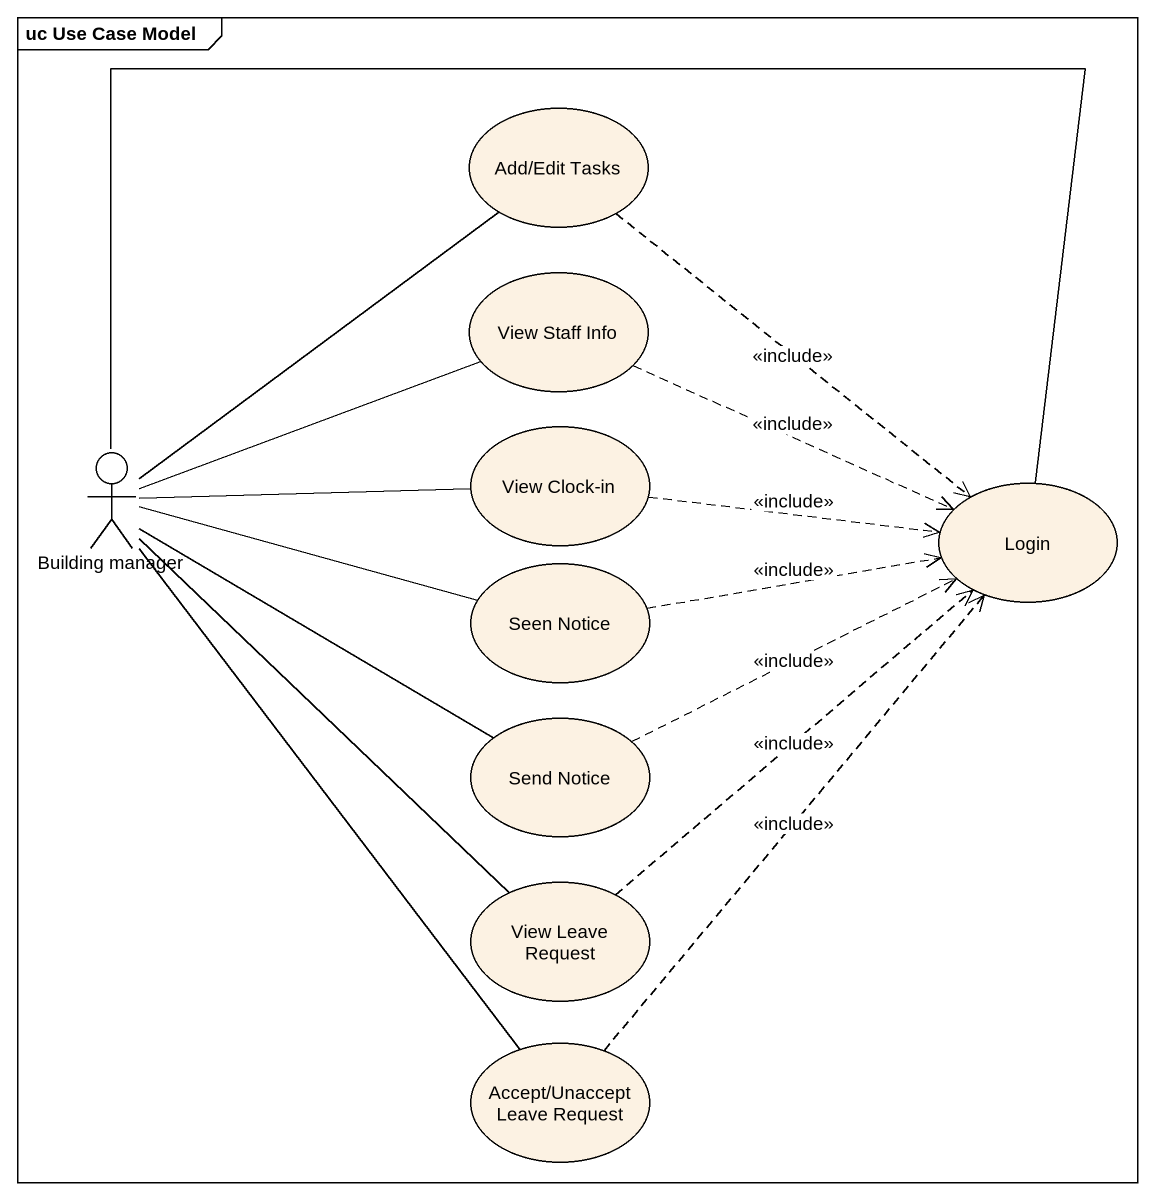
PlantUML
@startuml
mainframe uc Use Case Model
usecase "Add/Edit Tasks" as Add_Edit_Tasks
usecase "View Staff Info" as View_Staff_Info
actor "Building manager" as Building_manager
usecase "View Clock-in" as View_Clock_in
usecase Login
usecase "Seen Notice" as Seen_Notice
usecase "Send Notice" as Send_Notice
usecase "View Leave Request" as View_Leave_Request
usecase "Accept/Unaccept Leave Request" as Accept_Unaccept_Leave
Add_Edit_Tasks ..> Login : <<include>>
View_Staff_Info .right.> Login : <<include>>
Building_manager -up- Add_Edit_Tasks
Building_manager -right- View_Staff_Info
Building_manager -right- View_Clock_in
Building_manager -right- Login
Building_manager -right- Seen_Notice
Building_manager -right- Send_Notice
Building_manager -- View_Leave_Request
Building_manager -- Accept_Unaccept_Leave
View_Clock_in .right.> Login : <<include>>
Seen_Notice .right.> Login : <<include>>
Send_Notice .right.> Login : <<include>>
View_Leave_Request .up.> Login : <<include>>
Accept_Unaccept_Leave .up.> Login : <<include>>
@enduml
